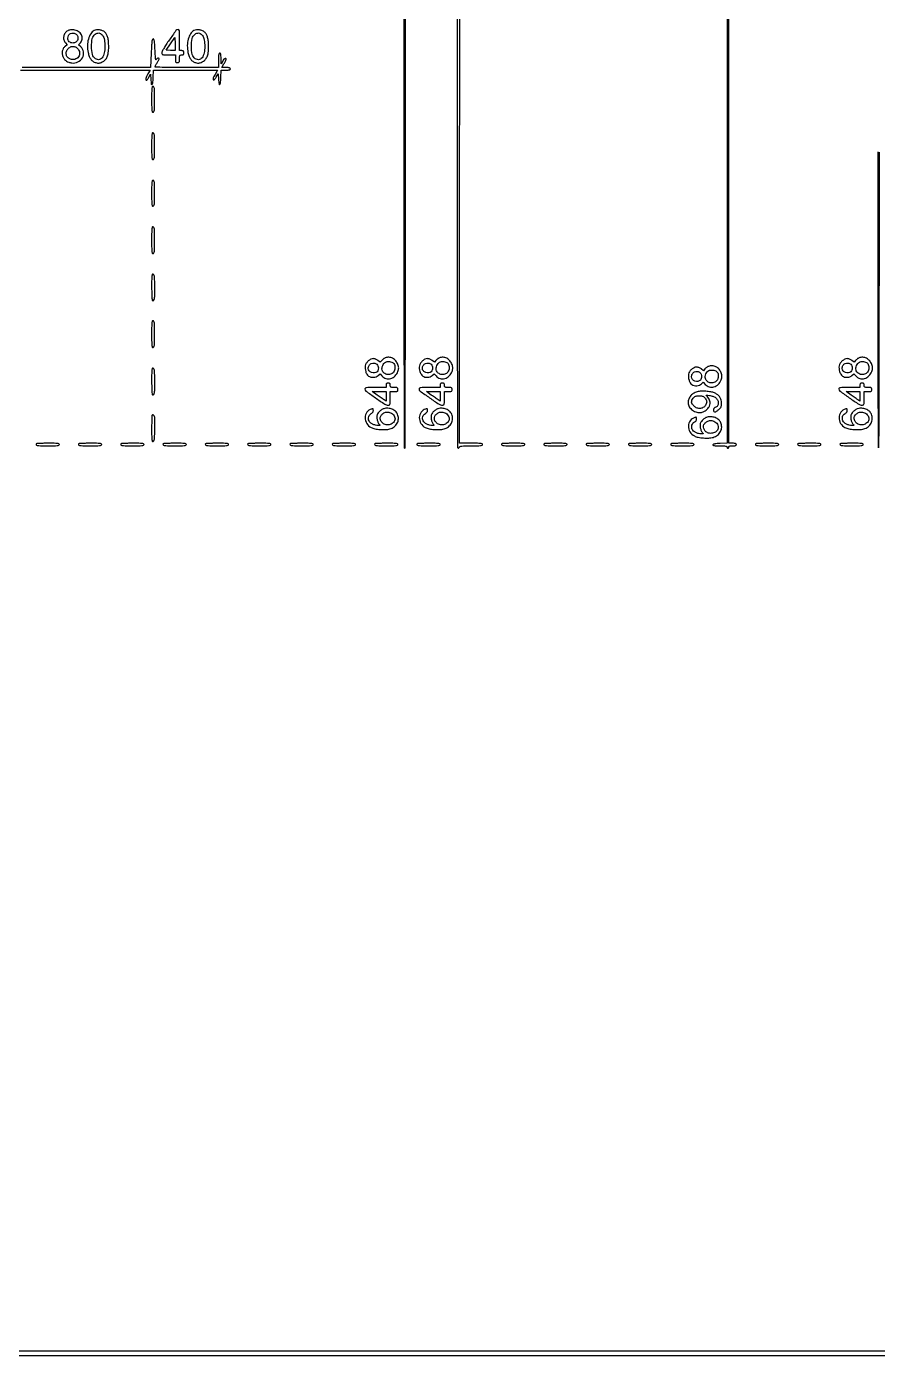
# Model space of a CAD drawing. Extents: x 0 to 836, y 5 to 589.
# Drawn here: x 608 to 693.1, y 4.7 to 137.6 of the extents above; entities that cross this region are included whole.
import ezdxf

# ---------------------------------------------------------------- set-up
doc = ezdxf.new("R2010")
doc.units = 0
doc.header["$MEASUREMENT"] = 0

msp = doc.modelspace()

# ---------------------------------------------------------------- linework, layer by layer
for points in [[(201.712326, 537.783562, -0.000001), (217.055896, 537.76491, -0.426088)], [(546.957638, 269.095817, -0.000001), (546.976289, 285.583213, -0.415883)], [(420.497259, 588.710259, 0.000013), (261.145696, 588.714318, 0.000021), (126.989856, 588.708632)], [(718.0002, 320.588723, -0.000011), (717.997333, 194.273324, -0.000202)], [(604.852986, 529.408162, -0.000002), (620.423836, 529.389509, -0.550615)], [(238.738155, 529.614638, -0.000002), (224.300981, 529.63329, -0.415836)], [(308.18842, 529.408162, -0.000002), (322.638019, 529.38951, -0.415836)], [(531.796111, 538.074638, -0.000002), (517.6951, 538.093291, -0.426056)], [(413.368417, 538.074638, -0.000002), (399.676779, 538.093291, -0.415815)], [(693.315638, 481.579418, -0.000002), (693.334294, 494.031443, -0.550517)], [(693.109162, 421.684687, -0.000002), (693.090507, 409.236574, -0.415775)], [(420.462, 4.7376), (836.1018, 4.7376), (836.1018, 4.9491, 0.047675), (836.091092, 5.061147, 0.173074), (836.05527, 5.121825, 0.144586), (835.98451, 5.152374, 0.030103), (835.848, 5.1606), (835.5942, 5.1606), (835.5942, 29.943407, 0.000223), (835.589332, 40.867792, 0.000628), (835.572933, 48.504221, 0.000026), (835.551504, 54.703733, 0.258997), (835.509671, 54.778456, -0.259848), (835.46748, 54.854103), (835.446278, 121.592707, -0.000059), (835.429914, 203.53197, -0.00002), (835.42504, 321.569549)], [(604.231838, 387.151416, -0.000003), (604.250494, 398.693431, -0.41574)], [(420.2505, 588.3084), (835.2558, 588.3084), (835.2558, 342.125004), (835.2558, 95.941608), (834.226362, 95.917854, 0.005656), (833.744752, 95.901288, 0.018842), (833.42937, 95.874932, 0.021618), (833.219886, 95.840203, 0.266746), (833.161812, 95.78835, 0.435089), (833.190699, 95.735497, 0.036882), (833.361226, 95.705153, 0.021253), (833.660636, 95.687207, 0.004341), (834.19125, 95.6826), (835.2558, 95.6826), (835.2558, 75.251752), (835.2558, 54.820903), (766.24335, 54.799702), (697.2309, 54.7785), (697.209608, 29.96955), (697.188315, 5.1606), (351.216758, 5.1606)], [(718.148241, 147.565102, 0.000075), (718.164575, 211.571705, 0.000026), (718.1694, 303.889409)], [(598.142374, 133.226362, -0.000004), (607.061927, 133.207701, -0.425827)], [(717.979042, 153.570589, -0.000014), (717.95733, 128.915092, -0.566366)], [(651.0816, 154.7334), (651.0816, 125.128393, 0.000184), (651.086441, 111.985712, 0.000534), (651.102848, 102.89382, 0.00002), (651.124242, 95.546795, 0.259146), (651.166798, 95.470731, 0.148943), (651.203228, 95.461123, 0.123594), (651.241877, 95.472395, 0.099723), (651.276977, 95.503713, 0.069381), (651.302749, 95.550338, -0.228038), (651.376943, 95.620291, -0.049117), (651.554527, 95.658034, -0.024025), (651.868441, 95.677907, -0.003796), (652.486551, 95.6826, 0.003546), (653.105702, 95.686991, 0.024343), (653.409609, 95.706119, 0.054636), (653.571711, 95.742487, 0.320586), (653.6196, 95.8095, 0.32143), (653.571511, 95.876576, 0.054088), (653.4081, 95.9129, 0.024158), (653.101905, 95.932016, 0.003511), (652.4775, 95.9364), (651.3354, 95.9364), (651.3354, 125.2503, -0.000203), (651.339959, 136.490561, -0.000338), (651.354038, 145.952466, -0.000005), (651.3727, 154.53653, -0.425803)], [(697.717276, 143.123208, 0.00005), (697.733914, 112.583717, 0.000756)], [(645.7518, 154.7334), (645.7518, 125.0811, 0.000185), (645.756643, 111.975536, 0.000528), (645.77301, 102.863025, 0.000016), (645.794339, 95.470738, 0.413359), (645.8364, 95.4288, 0.413358), (645.878461, 95.470738, 0.000016), (645.89979, 102.851901, 0.000529), (645.916157, 111.950752, 0.000185), (645.921, 125.036605), (645.921, 154.64441)], [(678.069, 153.8028), (678.069, 124.873021), (678.069, 95.943243), (677.377859, 95.918671, 0.00991), (677.071126, 95.901674, 0.025606), (676.851273, 95.873741, 0.030987), (676.701394, 95.837137, 0.241965), (676.651709, 95.78835, 0.386002), (676.674072, 95.737876, 0.066383), (676.783762, 95.70581, 0.031161), (676.988591, 95.687423, 0.006807), (677.34285, 95.6826, -0.006344), (677.726019, 95.677738, -0.036925), (677.926825, 95.657754, -0.088189), (678.032284, 95.619386, -0.267613), (678.069, 95.5557, 0.064853), (678.075319, 95.507186, 0.082425), (678.093851, 95.466077, 0.098894), (678.121337, 95.438577, 0.148195), (678.1536, 95.4288, 0.148195), (678.185863, 95.438577, 0.098894), (678.213349, 95.466077, 0.082425), (678.231881, 95.507186, 0.064853), (678.2382, 95.5557, -0.188641), (678.261268, 95.614666, -0.12648), (678.3228, 95.6544, -0.063857), (678.434996, 95.676468, -0.016668), (678.6189, 95.6826, 0.016668), (678.802804, 95.688732, 0.063857), (678.915, 95.7108, 0.12648), (678.976532, 95.750534, 0.188641), (678.9996, 95.8095, 0.188641), (678.976532, 95.868466, 0.12648), (678.915, 95.9082, 0.063857), (678.802804, 95.930268, 0.016668), (678.6189, 95.9364), (678.2382, 95.9364), (678.2382, 124.8696), (678.2382, 153.8028)], [(693.1278, 125.0811, 0.000185), (693.132643, 111.975536, 0.000528), (693.14901, 102.863025, 0.000016), (693.170339, 95.470738, 0.413359)], [(693.254461, 95.470738, 0.000016), (693.27579, 102.851901, 0.000529), (693.292157, 111.950752, 0.000185), (693.297, 125.036605)], [(607.428, 133.245), (613.907939, 133.245), (620.387878, 133.245), (620.168339, 132.870385, 0.022251), (620.032386, 132.612776, 0.053466), (619.961685, 132.409206, 0.105612), (619.959484, 132.279676, 0.358625), (620.020078, 132.2298, 0.209335), (620.056489, 132.245743, 0.022051), (620.117821, 132.318369, 0.024308), (620.185722, 132.415815, 0.017141), (620.252728, 132.531312), (620.4141, 132.832825), (620.4564, 132.318379, 0.013488), (620.509772, 131.830733, 0.580342), (620.58786, 131.79926, 0.210817), (620.662968, 131.9412, 0.009535), (620.692344, 132.50475), (620.716787, 133.245), (623.926099, 133.245), (627.13541, 133.245), (626.87891, 132.809975, 0.014935), (626.770107, 132.612172, 0.03864), (626.707375, 132.462031, 0.056736), (626.684665, 132.352908, 0.222893), (626.707421, 132.289939, 0.261617), (626.757571, 132.275863, 0.12066), (626.819755, 132.308101, 0.060267), (626.895786, 132.392725, 0.019457), (626.987266, 132.534614), (627.1821, 132.8643), (627.2244, 132.334116, 0.012564), (627.27709, 131.832911, 0.568272), (627.355473, 131.799085, 0.22225), (627.431004, 131.934982, 0.00922), (627.460344, 132.50475), (627.484787, 133.245), (627.946794, 133.245, 0.012253), (628.177373, 133.250652, 0.054817), (628.310649, 133.271959, 0.118676), (628.382143, 133.311418, 0.210594), (628.4088, 133.3719, 0.201256), (628.383681, 133.431778, 0.122414), (628.316556, 133.471358, 0.058474), (628.192439, 133.492963, 0.013882), (627.982234, 133.4988), (627.555668, 133.4988), (627.770734, 133.865783, 0.010753), (627.853088, 134.013502, 0.013531), (627.922624, 134.153845, 0.011674), (627.974508, 134.273346, 0.096868), (627.9858, 134.331083, 0.218616), (627.950817, 134.407269, 0.30655), (627.87876, 134.41559, 0.101596), (627.7675, 134.325168, 0.034596), (627.646473, 134.15445), (627.478832, 133.8795), (627.478516, 134.40825, 0.009996), (627.472978, 134.677199, 0.048921), (627.452027, 134.827672, 0.110787), (627.412766, 134.907561, 0.227124), (627.3513, 134.937, 0.266366), (627.287683, 134.900521, 0.088943), (627.249282, 134.796, 0.037256), (627.229275, 134.596986, 0.00643), (627.2244, 134.2179), (627.2244, 133.4988), (624.0519, 133.4988, -0.001874), (622.835436, 133.50336, -0.003126), (621.811449, 133.517438, -0.000394), (620.905074, 133.536282, -0.409902), (620.879833, 133.56225, -0.111035), (620.889059, 133.602009, -0.00754), (620.941365, 133.706467, -0.010506), (621.008825, 133.829854, -0.007675), (621.088693, 133.9641, 0.007234), (621.168721, 134.098345, 0.009869), (621.23667, 134.221733, 0.007062), (621.289677, 134.326212, 0.10382), (621.29976, 134.36595, 0.333117), (621.260963, 134.422474, 0.147749), (621.165169, 134.425616, 0.096128), (621.051262, 134.370275, 0.135121), (620.982495, 134.28135, -0.756009), (620.956437, 134.284321, -0.013651), (620.927133, 134.499573, -0.011714), (620.899922, 134.82052, -0.00567), (620.8794, 135.232137, 0.003898), (620.851424, 135.836293, 0.026247), (620.819532, 136.134471, 0.058328), (620.773743, 136.296414, 0.252636), (620.698924, 136.357389, 0.361219), (620.621113, 136.314436, 0.058268), (620.573729, 136.133948, 0.021911), (620.538531, 135.770407, 0.002461), (620.498884, 134.941302), (620.437021, 133.4988), (614.009878, 133.4988), (607.582734, 133.4988)]]:
    msp.add_lwpolyline(points, format="xyb")
for points in [[(612.146577, 137.178704, 0.110627), (611.885454, 136.943399, 0.108997), (611.74791, 136.617954, 0.112195), (611.761987, 136.272528, 0.123117), (611.925129, 135.980312), (612.107657, 135.78602), (611.885974, 135.611644, 0.096885), (611.708098, 135.405162, 0.083036), (611.608964, 135.135473, 0.079658), (611.600753, 134.837848, 0.078554), (611.685776, 134.551029, 0.057675), (611.830028, 134.321041, 0.074404), (612.012773, 134.15187, 0.069519), (612.247193, 134.035872, 0.043155), (612.5463, 133.964439, 0.150165), (613.164877, 134.057882, 0.153598), (613.617697, 134.482138, 0.164695), (613.727802, 135.065074, 0.172586), (613.457709, 135.581876), (613.238134, 135.785372), (613.420967, 135.979988, 0.162084), (613.594346, 136.355241, 0.147802), (613.516972, 136.775583, 0.131769), (613.20631, 137.117497, 0.120047), (612.755056, 137.273209, 0.027879), (612.579335, 137.279815, 0.033992), (612.415394, 137.265661, 0.037167), (612.269144, 137.231667, 0.052649)], [(612.992776, 136.835703, -0.174417), (613.160715, 136.597669, -0.157072), (613.147844, 136.295229, -0.149383), (612.958398, 136.046389, -0.157155), (612.666131, 135.9522, -0.087141), (612.466213, 135.987309, -0.106098), (612.30542, 136.087914, -0.107921), (612.201926, 136.244072, -0.092836), (612.1656, 136.438031, -0.125266), (612.238074, 136.72277, -0.157327), (612.434346, 136.909404, -0.151715), (612.708677, 136.950024, -0.11472)], [(614.790739, 137.202131, 0.133039), (614.447729, 136.882462, 0.072917), (614.216871, 136.352039, 0.063285), (614.125076, 135.69365, 0.054258), (614.192388, 134.996699, 0.038109), (614.304629, 134.607649, 0.07364), (614.460766, 134.324584, 0.08606), (614.673315, 134.12736, 0.071427), (614.953675, 133.997521, 0.026842), (615.140401, 133.952335, 0.069755), (615.278297, 133.946199, 0.067582), (615.415101, 133.978198, 0.024029), (615.599454, 134.058935, 0.08301), (615.899312, 134.275949, 0.092798), (616.098609, 134.57129, 0.071312), (616.210571, 134.981949, 0.029806), (616.247458, 135.555792, 0.020525), (616.227803, 136.094843, 0.045555), (616.158911, 136.499727, 0.060037), (616.036012, 136.80786, 0.079457), (615.85156, 137.046494, 0.093169), (615.631439, 137.187085, 0.059297), (615.337142, 137.266677, 0.059632), (615.034733, 137.274708, 0.098591)], [(615.582933, 136.772558, -0.144075), (615.782734, 136.406145, -0.044146), (615.862037, 135.774023, -0.044375), (615.826911, 135.100724, -0.081718), (615.663195, 134.578676, -0.09631), (615.525249, 134.400564, -0.114296), (615.338136, 134.300237, -0.114637), (615.126414, 134.292551, -0.097318), (614.918681, 134.376974, -0.192896), (614.625969, 134.796096, -0.054774), (614.529695, 135.60064, -0.054766), (614.610526, 136.408159, -0.189883), (614.894912, 136.838006, -0.063398), (615.080619, 136.935725, -0.113636), (615.250619, 136.958203, -0.112269), (615.414741, 136.904098, -0.060914)], [(622.294161, 136.248993, 0.007362), (621.989758, 135.799099, 0.013352), (621.756241, 135.421137, 0.012012), (621.590121, 135.119003, 0.120245), (621.5562, 134.979993, 0.092874), (621.579263, 134.856899, 0.227966), (621.644809, 134.795581, 0.071609), (621.791739, 134.771742, 0.004467), (622.233, 134.7678), (622.9098, 134.7678), (622.9098, 134.3871, 0.012699), (622.915559, 134.160382, 0.114574), (622.9427, 134.06562, 0.210352), (623.002288, 134.020411, 0.058662), (623.1213, 134.0064, 0.058662), (623.240312, 134.020411, 0.210352), (623.2999, 134.06562, 0.114574), (623.327041, 134.160382, 0.012699), (623.3328, 134.3871, -0.012699), (623.338559, 134.613818, -0.114574), (623.3657, 134.70858, -0.210352), (623.425288, 134.753789, -0.058662), (623.5443, 134.7678, 0.045527), (623.651616, 134.777592, 0.152009), (623.7135, 134.8101, 0.152009), (623.746008, 134.871984, 0.045527), (623.7558, 134.9793, 0.045527), (623.746008, 135.086616, 0.152009), (623.7135, 135.1485, 0.152009), (623.651616, 135.181008, 0.045527), (623.5443, 135.1908), (623.3328, 135.1908), (623.3328, 136.2483, 0.010163), (623.314069, 137.169794, 0.402164), (623.179989, 137.298618, 0.239335), (622.967627, 137.190968, 0.005555)], [(624.773539, 137.202131, 0.133039), (624.430529, 136.882462, 0.072917), (624.199671, 136.352039, 0.063285), (624.107876, 135.69365, 0.054258), (624.175188, 134.996699, 0.038109), (624.287429, 134.607649, 0.07364), (624.443566, 134.324584, 0.08606), (624.656115, 134.12736, 0.071427), (624.936475, 133.997521, 0.026842), (625.123201, 133.952335, 0.069755), (625.261097, 133.946199, 0.067582), (625.397901, 133.978198, 0.024029), (625.582254, 134.058935, 0.08301), (625.882112, 134.275949, 0.092798), (626.081409, 134.57129, 0.071312), (626.193371, 134.981949, 0.029806), (626.230258, 135.555792, 0.020525), (626.210603, 136.094843, 0.045555), (626.141711, 136.499727, 0.060037), (626.018812, 136.80786, 0.079457), (625.83436, 137.046494, 0.093169), (625.614239, 137.187085, 0.059297), (625.319942, 137.266677, 0.059632), (625.017533, 137.274708, 0.098591)], [(625.565733, 136.772558, -0.144075), (625.765534, 136.406145, -0.044146), (625.844837, 135.774023, -0.044375), (625.809711, 135.100724, -0.081718), (625.645995, 134.578676, -0.09631), (625.508049, 134.400564, -0.114296), (625.320936, 134.300237, -0.114637), (625.109214, 134.292551, -0.097318), (624.901481, 134.376974, -0.192896), (624.608769, 134.796096, -0.054774), (624.512495, 135.60064, -0.054766), (624.593326, 136.408159, -0.189883), (624.877712, 136.838006, -0.063398), (625.063419, 136.935725, -0.113636), (625.233419, 136.958203, -0.112269), (625.397541, 136.904098, -0.060914)], [(613.142345, 135.406145, -0.171965), (613.333969, 135.00413, -0.178056), (613.225959, 134.577961, -0.175695), (612.865743, 134.319535, -0.16836), (612.416167, 134.346139, -0.034572), (612.311801, 134.398084, -0.03036), (612.210736, 134.465992, -0.031589), (612.126982, 134.538784, -0.075329), (612.077767, 134.604641, -0.134578), (612.002161, 134.936735, -0.122953), (612.10216, 135.273834, -0.123709), (612.348168, 135.522898, -0.137203), (612.6732, 135.6138, -0.05569), (612.796837, 135.599986, -0.048581), (612.920499, 135.559059, -0.047034), (613.037744, 135.493369, -0.045205)], [(622.880599, 135.217999, -0.185124), (622.850015, 135.204367, -0.007561), (622.727312, 135.199694, -0.012318), (622.579105, 135.199943, -0.008332), (622.410293, 135.207204), (621.976677, 135.2331), (622.422089, 135.87655), (622.8675, 136.519999), (622.892395, 135.887345, -0.005621), (622.899282, 135.642223, -0.008617), (622.899199, 135.429754, -0.003925), (622.894628, 135.250334, -0.190267)], [(620.541, 130.3263, 0.002301), (620.544674, 129.527997, 0.026158), (620.56406, 129.213212, 0.092428), (620.608024, 129.070149, 0.330993), (620.68905, 129.031105, 0.251426), (620.770356, 129.097244, 0.070478), (620.813002, 129.261154, 0.025711), (620.833006, 129.581303, 0.002748), (620.8371, 130.3263, 0.002748), (620.833006, 131.071297, 0.025711), (620.813002, 131.391446, 0.070478), (620.770356, 131.555356, 0.251426), (620.68905, 131.621495, 0.330993), (620.608024, 131.582451, 0.092428), (620.56406, 131.439388, 0.026158), (620.544674, 131.124603, 0.002301)], [(620.541, 125.631, 0.002216), (620.544656, 124.806081, 0.02535), (620.564001, 124.481644, 0.088793), (620.60776, 124.333581, 0.335991), (620.68905, 124.293505, 0.254832), (620.770632, 124.360742, 0.068159), (620.813097, 124.529615, 0.024934), (620.833038, 124.859443, 0.002632), (620.8371, 125.631, 0.002632), (620.833038, 126.402557, 0.024934), (620.813097, 126.732385, 0.068159), (620.770632, 126.901258, 0.254832), (620.68905, 126.968495, 0.335991), (620.60776, 126.928419, 0.088793), (620.564001, 126.780356, 0.02535), (620.544656, 126.455919, 0.002216)], [(620.541, 120.9357, 0.002301), (620.544674, 120.137397, 0.026158), (620.56406, 119.822612, 0.092428), (620.608024, 119.679549, 0.330993), (620.68905, 119.640505, 0.251426), (620.770356, 119.706644, 0.070478), (620.813002, 119.870554, 0.025711), (620.833006, 120.190703, 0.002748), (620.8371, 120.9357, 0.002748), (620.833006, 121.680697, 0.025711), (620.813002, 122.000846, 0.070478), (620.770356, 122.164756, 0.251426), (620.68905, 122.230895, 0.330993), (620.608024, 122.191851, 0.092428), (620.56406, 122.048788, 0.026158), (620.544674, 121.734003, 0.002301)], [(620.541, 116.2404, 0.002216), (620.544656, 115.415481, 0.02535), (620.564001, 115.091044, 0.088793), (620.60776, 114.942981, 0.335991), (620.68905, 114.902905, 0.254832), (620.770632, 114.970142, 0.068159), (620.813097, 115.139015, 0.024934), (620.833038, 115.468843, 0.002632), (620.8371, 116.2404, 0.002632), (620.833038, 117.011957, 0.024934), (620.813097, 117.341785, 0.068159), (620.770632, 117.510658, 0.254832), (620.68905, 117.577895, 0.335991), (620.60776, 117.537819, 0.088793), (620.564001, 117.389756, 0.02535), (620.544656, 117.065319, 0.002216)], [(620.541, 111.556296, 0.005346), (620.546415, 111.049842, 0.008441), (620.563035, 110.615717, 0.003296), (620.585797, 110.247519, 0.241775), (620.616014, 110.197424, 0.384836), (620.740769, 110.220275, 0.121082), (620.823975, 110.409682, 0.040179), (620.863338, 110.83351, 0.007919), (620.860631, 111.597881, 0.003042), (620.842701, 112.301891, 0.026425), (620.816304, 112.613964, 0.069493), (620.770573, 112.775435, 0.246428), (620.68905, 112.840397, 0.329515), (620.608092, 112.801585, 0.093359), (620.564078, 112.659785, 0.026378), (620.544679, 112.347523, 0.002325)], [(620.541, 106.8498, 0.002216), (620.544656, 106.024881, 0.02535), (620.564001, 105.700444, 0.088793), (620.60776, 105.552381, 0.335991), (620.68905, 105.512305, 0.254832), (620.770632, 105.579542, 0.068159), (620.813097, 105.748415, 0.024934), (620.833038, 106.078243, 0.002632), (620.8371, 106.8498, 0.002632), (620.833038, 107.621357, 0.024934), (620.813097, 107.951185, 0.068159), (620.770632, 108.120058, 0.254832), (620.68905, 108.187295, 0.335991), (620.60776, 108.147219, 0.088793), (620.564001, 107.999156, 0.02535), (620.544656, 107.674719, 0.002216)], [(643.8906, 104.475089, 0.040601), (643.799562, 104.429059, 0.025244), (643.700717, 104.36147, 0.025261), (643.609341, 104.284388, 0.041172), (643.541189, 104.209334), (643.403278, 104.029769), (643.17023, 104.213085, 0.041994), (643.063707, 104.283268, 0.031509), (642.936344, 104.342551, 0.032216), (642.808453, 104.383269, 0.061032), (642.701282, 104.3964, 0.115061), (642.45408, 104.33875, 0.06786), (642.201523, 104.168278, 0.066547), (641.998517, 103.931448, 0.097887), (641.896996, 103.677714, 0.070335), (641.884378, 103.397533, 0.054064), (641.946326, 103.097267, 0.056256), (642.065577, 102.832983, 0.106277), (642.223898, 102.662362, 0.09583), (642.447462, 102.562542, 0.070962), (642.717783, 102.538917, 0.07178), (642.980663, 102.59161, 0.103631), (643.182426, 102.714665), (643.373457, 102.894129), (643.568711, 102.667133, 0.147366), (643.961431, 102.416626, 0.137488), (644.438935, 102.415711, 0.126484), (644.87725, 102.668411, 0.115756), (645.156991, 103.109008, 0.020624), (645.220349, 103.31829, 0.063266), (645.238983, 103.464965, 0.063773), (645.220281, 103.610999, 0.0212), (645.156991, 103.817686, 0.090468), (644.950312, 104.178675, 0.0982), (644.634482, 104.431263, 0.103829), (644.26135, 104.535297, 0.113473)], [(643.059089, 103.833388, -0.118575), (643.166543, 103.676047, -0.083649), (643.208464, 103.465165, -0.083894), (643.178952, 103.252791, -0.12056), (643.080857, 103.091143, -0.162803), (642.834376, 102.968217, -0.124244), (642.53268, 103.000735, -0.128391), (642.289581, 103.170632, -0.178211), (642.1986, 103.417788, -0.135448), (642.280598, 103.714928, -0.146623), (642.501656, 103.917225, -0.151685), (642.791409, 103.96068, -0.146881)], [(644.701949, 103.967052, -0.123536), (644.812204, 103.816546, -0.07207), (644.866236, 103.598146, -0.067321), (644.857581, 103.356491, -0.076904), (644.784055, 103.137369, -0.161215), (644.521029, 102.88034, -0.139327), (644.139498, 102.811971, -0.141499), (643.783348, 102.954506, -0.167303), (643.58626, 103.257012, -0.094967), (643.573997, 103.473668, -0.066413), (643.638339, 103.710328, -0.067639), (643.760353, 103.917071, -0.109922), (643.917772, 104.045308, -0.091528), (644.095435, 104.096797, -0.049791), (644.32339, 104.096805, -0.049978), (644.544817, 104.052072, -0.098697)], [(649.305, 104.475089, 0.040601), (649.213962, 104.429059, 0.025244), (649.115117, 104.36147, 0.025261), (649.023741, 104.284388, 0.041172), (648.955589, 104.209334), (648.817678, 104.029769), (648.58463, 104.213085, 0.041994), (648.478107, 104.283268, 0.031509), (648.350744, 104.342551, 0.032216), (648.222853, 104.383269, 0.061032), (648.115682, 104.3964, 0.115061), (647.86848, 104.33875, 0.06786), (647.615923, 104.168278, 0.066547), (647.412917, 103.931448, 0.097887), (647.311396, 103.677714, 0.070335), (647.298778, 103.397533, 0.054064), (647.360726, 103.097267, 0.056256), (647.479977, 102.832983, 0.106277), (647.638298, 102.662362, 0.09583), (647.861862, 102.562542, 0.070962), (648.132183, 102.538917, 0.07178), (648.395063, 102.59161, 0.103631), (648.596826, 102.714665), (648.787857, 102.894129), (648.983111, 102.667133, 0.147366), (649.375831, 102.416626, 0.137488), (649.853335, 102.415711, 0.126484), (650.29165, 102.668411, 0.115756), (650.571391, 103.109008, 0.020624), (650.634749, 103.31829, 0.063266), (650.653383, 103.464965, 0.063773), (650.634681, 103.610999, 0.0212), (650.571391, 103.817686, 0.090468), (650.364712, 104.178675, 0.0982), (650.048882, 104.431263, 0.103829), (649.67575, 104.535297, 0.113473)], [(648.473489, 103.833388, -0.118575), (648.580943, 103.676047, -0.083649), (648.622864, 103.465165, -0.083894), (648.593352, 103.252791, -0.12056), (648.495257, 103.091143, -0.162803), (648.248776, 102.968217, -0.124244), (647.94708, 103.000735, -0.128391), (647.703981, 103.170632, -0.178211), (647.613, 103.417788, -0.135448), (647.694998, 103.714928, -0.146623), (647.916056, 103.917225, -0.151685), (648.205809, 103.96068, -0.146881)], [(650.116349, 103.967052, -0.123536), (650.226604, 103.816546, -0.07207), (650.280636, 103.598146, -0.067321), (650.271981, 103.356491, -0.076904), (650.198455, 103.137369, -0.161215), (649.935429, 102.88034, -0.139327), (649.553898, 102.811971, -0.141499), (649.197748, 102.954506, -0.167303), (649.00066, 103.257012, -0.094967), (648.988397, 103.473668, -0.066413), (649.052739, 103.710328, -0.067639), (649.174753, 103.917071, -0.109922), (649.332172, 104.045308, -0.091528), (649.509835, 104.096797, -0.049791), (649.73779, 104.096805, -0.049978), (649.959217, 104.052072, -0.098697)], [(676.2078, 103.629089, 0.040601), (676.116762, 103.583059, 0.025244), (676.017917, 103.51547, 0.025261), (675.926541, 103.438388, 0.041172), (675.858389, 103.363334), (675.720478, 103.183769), (675.48743, 103.367085, 0.041994), (675.380907, 103.437268, 0.031509), (675.253544, 103.496551, 0.032216), (675.125653, 103.537269, 0.061032), (675.018482, 103.5504, 0.115061), (674.77128, 103.49275, 0.06786), (674.518723, 103.322278, 0.066547), (674.315717, 103.085448, 0.097887), (674.214196, 102.831714, 0.070335), (674.201578, 102.551533, 0.054064), (674.263526, 102.251267, 0.056256), (674.382777, 101.986983, 0.106277), (674.541098, 101.816362, 0.09583), (674.764662, 101.716542, 0.070962), (675.034983, 101.692917, 0.07178), (675.297863, 101.74561, 0.103631), (675.499626, 101.868665), (675.690657, 102.048129), (675.885911, 101.821133, 0.147366), (676.278631, 101.570626, 0.137488), (676.756135, 101.569711, 0.126484), (677.19445, 101.822411, 0.115756), (677.474191, 102.263008, 0.020624), (677.537549, 102.47229, 0.063266), (677.556183, 102.618965, 0.063773), (677.537481, 102.764999, 0.0212), (677.474191, 102.971686, 0.090468), (677.267512, 103.332675, 0.0982), (676.951682, 103.585263, 0.103829), (676.57855, 103.689297, 0.113473)], [(691.2666, 104.475089, 0.040601), (691.175562, 104.429059, 0.025244), (691.076717, 104.36147, 0.025261), (690.985341, 104.284388, 0.041172), (690.917189, 104.209334), (690.779278, 104.029769), (690.54623, 104.213085, 0.041994), (690.439707, 104.283268, 0.031509), (690.312344, 104.342551, 0.032216), (690.184453, 104.383269, 0.061032), (690.077282, 104.3964, 0.115061), (689.83008, 104.33875, 0.06786), (689.577523, 104.168278, 0.066547), (689.374517, 103.931448, 0.097887), (689.272996, 103.677714, 0.070335), (689.260378, 103.397533, 0.054064), (689.322326, 103.097267, 0.056256), (689.441577, 102.832983, 0.106277), (689.599898, 102.662362, 0.09583), (689.823462, 102.562542, 0.070962), (690.093783, 102.538917, 0.07178), (690.356663, 102.59161, 0.103631), (690.558426, 102.714665), (690.749457, 102.894129), (690.944711, 102.667133, 0.147366), (691.337431, 102.416626, 0.137488), (691.814935, 102.415711, 0.126484), (692.25325, 102.668411, 0.115756), (692.532991, 103.109008, 0.020624), (692.596349, 103.31829, 0.063266), (692.614983, 103.464965, 0.063773), (692.596281, 103.610999, 0.0212), (692.532991, 103.817686, 0.090468), (692.326312, 104.178675, 0.0982), (692.010482, 104.431263, 0.103829), (691.63735, 104.535297, 0.113473)], [(690.435089, 103.833388, -0.118575), (690.542543, 103.676047, -0.083649), (690.584464, 103.465165, -0.083894), (690.554952, 103.252791, -0.12056), (690.456857, 103.091143, -0.162803), (690.210376, 102.968217, -0.124244), (689.90868, 103.000735, -0.128391), (689.665581, 103.170632, -0.178211), (689.5746, 103.417788, -0.135448), (689.656598, 103.714928, -0.146623), (689.877656, 103.917225, -0.151685), (690.167409, 103.96068, -0.146881)], [(692.077949, 103.967052, -0.123536), (692.188204, 103.816546, -0.07207), (692.242236, 103.598146, -0.067321), (692.233581, 103.356491, -0.076904), (692.160055, 103.137369, -0.161215), (691.897029, 102.88034, -0.139327), (691.515498, 102.811971, -0.141499), (691.159348, 102.954506, -0.167303), (690.96226, 103.257012, -0.094967), (690.949997, 103.473668, -0.066413), (691.014339, 103.710328, -0.067639), (691.136353, 103.917071, -0.109922), (691.293772, 104.045308, -0.091528), (691.471435, 104.096797, -0.049791), (691.69939, 104.096805, -0.049978), (691.920817, 104.052072, -0.098697)], [(620.541, 102.165696, 0.004687), (620.546458, 101.583541, 0.012442), (620.564602, 101.167951, 0.0095), (620.591209, 100.864706, 0.231694), (620.635059, 100.795054, 0.395263), (620.750881, 100.818443, 0.115694), (620.826336, 101.002875, 0.037143), (620.861203, 101.418342, 0.006672), (620.858196, 102.195738, 0.002989), (620.841681, 102.907808, 0.026232), (620.815971, 103.222117, 0.069287), (620.770593, 103.384546, 0.247473), (620.68905, 103.449791, 0.329521), (620.608092, 103.410982, 0.093362), (620.564078, 103.269185, 0.026378), (620.544679, 102.956924, 0.002325)], [(675.376289, 102.987388, -0.118575), (675.483743, 102.830047, -0.083649), (675.525664, 102.619165, -0.083894), (675.496152, 102.406791, -0.12056), (675.398057, 102.245143, -0.162803), (675.151576, 102.122217, -0.124244), (674.84988, 102.154735, -0.128391), (674.606781, 102.324632, -0.178211), (674.5158, 102.571788, -0.135448), (674.597798, 102.868928, -0.146623), (674.818856, 103.071225, -0.151685), (675.108609, 103.11468, -0.146881)], [(677.019149, 103.121052, -0.123536), (677.129404, 102.970546, -0.07207), (677.183436, 102.752146, -0.067321), (677.174781, 102.510491, -0.076904), (677.101255, 102.291369, -0.161215), (676.838229, 102.03434, -0.139327), (676.456698, 101.965971, -0.141499), (676.100548, 102.108506, -0.167303), (675.90346, 102.411012, -0.094967), (675.891197, 102.627668, -0.066413), (675.955539, 102.864328, -0.067639), (676.077553, 103.071071, -0.109922), (676.234972, 103.199308, -0.091528), (676.412635, 103.250797, -0.049791), (676.64059, 103.250805, -0.049978), (676.862017, 103.206072, -0.098697)], [(643.9752, 101.7315), (643.9752, 101.52), (642.9177, 101.52, 0.003205), (642.291106, 101.515984, 0.032111), (642.030121, 101.495843, 0.102973), (641.905588, 101.450887, 0.260443), (641.8602, 101.369661, 0.239123), (641.967413, 101.158299, 0.005433), (642.914529, 100.480612, 0.007285), (643.857225, 99.841703, 0.146296), (644.186007, 99.7434, 0.092874), (644.309101, 99.766463, 0.227966), (644.370419, 99.832009, 0.071609), (644.394258, 99.978939, 0.004467), (644.3982, 100.4202), (644.3982, 101.097), (644.7789, 101.097, 0.012699), (645.005618, 101.102759, 0.114574), (645.10038, 101.1299, 0.210352), (645.145589, 101.189488, 0.058662), (645.1596, 101.3085, 0.058662), (645.145589, 101.427512, 0.210352), (645.10038, 101.4871, 0.114574), (645.005618, 101.514241, 0.012699), (644.7789, 101.52, -0.012699), (644.552182, 101.525759, -0.114574), (644.45742, 101.5529, -0.210352), (644.412211, 101.612488, -0.058662), (644.3982, 101.7315, 0.045527), (644.388408, 101.838816, 0.152009), (644.3559, 101.9007, 0.152009), (644.294016, 101.933208, 0.045527), (644.1867, 101.943, 0.045527), (644.079384, 101.933208, 0.152009), (644.0175, 101.9007, 0.152009), (643.984992, 101.838816, 0.045527)], [(643.9752, 100.62197), (643.9752, 100.14694), (643.778747, 100.275661, -0.00452), (643.671983, 100.347003, -0.001063), (643.494781, 100.468298, -0.001095), (643.291601, 100.608666, -0.001077), (643.087922, 100.750691), (642.59355, 101.097), (643.284375, 101.097), (643.9752, 101.097)], [(649.3896, 101.7315), (649.3896, 101.52), (648.3321, 101.52, 0.003205), (647.705506, 101.515984, 0.032111), (647.444521, 101.495843, 0.102973), (647.319988, 101.450887, 0.260443), (647.2746, 101.369661, 0.239123), (647.381813, 101.158299, 0.005433), (648.328929, 100.480612, 0.007285), (649.271625, 99.841703, 0.146296), (649.600407, 99.7434, 0.092874), (649.723501, 99.766463, 0.227966), (649.784819, 99.832009, 0.071609), (649.808658, 99.978939, 0.004467), (649.8126, 100.4202), (649.8126, 101.097), (650.1933, 101.097, 0.012699), (650.420018, 101.102759, 0.114574), (650.51478, 101.1299, 0.210352), (650.559989, 101.189488, 0.058662), (650.574, 101.3085, 0.058662), (650.559989, 101.427512, 0.210352), (650.51478, 101.4871, 0.114574), (650.420018, 101.514241, 0.012699), (650.1933, 101.52, -0.012699), (649.966582, 101.525759, -0.114574), (649.87182, 101.5529, -0.210352), (649.826611, 101.612488, -0.058662), (649.8126, 101.7315, 0.045527), (649.802808, 101.838816, 0.152009), (649.7703, 101.9007, 0.152009), (649.708416, 101.933208, 0.045527), (649.6011, 101.943, 0.045527), (649.493784, 101.933208, 0.152009), (649.4319, 101.9007, 0.152009), (649.399392, 101.838816, 0.045527)], [(649.3896, 100.62197), (649.3896, 100.14694), (649.193147, 100.275661, -0.00452), (649.086383, 100.347003, -0.001063), (648.909181, 100.468298, -0.001095), (648.706001, 100.608666, -0.001077), (648.502322, 100.750691), (648.00795, 101.097), (648.698775, 101.097), (649.3896, 101.097)], [(675.178732, 101.105539, 0.073887), (674.77162, 100.95622, 0.087476), (674.451653, 100.700868, 0.091457), (674.248249, 100.361788, 0.089719), (674.1774, 99.970128, 0.141999), (674.2901, 99.581297, 0.096328), (674.608486, 99.243813, 0.091456), (675.047243, 99.037232, 0.111226), (675.500199, 99.020875, 0.086234), (675.816654, 99.139083, 0.068269), (676.104313, 99.365049, 0.071559), (676.307825, 99.646685, 0.121305), (676.377, 99.927616, 0.066352), (676.349515, 100.133814, 0.046732), (676.267353, 100.35315, 0.046757), (676.145963, 100.553264, 0.0667), (676.001204, 100.701983, -0.735574), (676.019806, 100.750913, -0.031466), (676.299468, 100.716107, -0.020612), (676.657885, 100.632961, -0.077741), (676.867302, 100.53835, -0.119204), (677.102502, 100.287897, -0.126117), (677.190986, 99.962877, -0.149908), (677.107408, 99.675165, -0.185771), (676.882562, 99.51358, 0.08419), (676.811571, 99.481557, 0.095531), (676.75867, 99.428989, 0.088381), (676.726344, 99.356948, 0.061447), (676.7154, 99.268233, 0.134368), (676.754538, 99.125224, 0.288114), (676.852197, 99.074941, 0.13087), (677.014413, 99.133384, 0.030797), (677.242815, 99.31346, 0.02906), (677.389399, 99.460607, 0.07793), (677.468942, 99.584752, 0.076479), (677.507479, 99.728674, 0.027248), (677.5191, 99.941757, 0.06418), (677.47803, 100.260394, 0.078293), (677.357599, 100.535496, 0.077155), (677.156697, 100.763219, 0.060136), (676.87914, 100.942599, 0.066205), (676.553744, 101.050942, 0.02342), (676.066567, 101.120771, 0.023784), (675.564006, 101.1449, 0.051157)], [(691.3512, 101.7315), (691.3512, 101.52), (690.2937, 101.52, 0.003205), (689.667106, 101.515984, 0.032111), (689.406121, 101.495843, 0.102973), (689.281588, 101.450887, 0.260443), (689.2362, 101.369661, 0.239123), (689.343413, 101.158299, 0.005433), (690.290529, 100.480612, 0.007285), (691.233225, 99.841703, 0.146296), (691.562007, 99.7434, 0.092874), (691.685101, 99.766463, 0.227966), (691.746419, 99.832009, 0.071609), (691.770258, 99.978939, 0.004467), (691.7742, 100.4202), (691.7742, 101.097), (692.1549, 101.097, 0.012699), (692.381618, 101.102759, 0.114574), (692.47638, 101.1299, 0.210352), (692.521589, 101.189488, 0.058662), (692.5356, 101.3085, 0.058662), (692.521589, 101.427512, 0.210352), (692.47638, 101.4871, 0.114574), (692.381618, 101.514241, 0.012699), (692.1549, 101.52, -0.012699), (691.928182, 101.525759, -0.114574), (691.83342, 101.5529, -0.210352), (691.788211, 101.612488, -0.058662), (691.7742, 101.7315, 0.045527), (691.764408, 101.838816, 0.152009), (691.7319, 101.9007, 0.152009), (691.670016, 101.933208, 0.045527), (691.5627, 101.943, 0.045527), (691.455384, 101.933208, 0.152009), (691.3935, 101.9007, 0.152009), (691.360992, 101.838816, 0.045527)], [(691.3512, 100.62197), (691.3512, 100.14694), (691.154747, 100.275661, -0.00452), (691.047983, 100.347003, -0.001063), (690.870781, 100.468298, -0.001095), (690.667601, 100.608666, -0.001077), (690.463922, 100.750691), (689.96955, 101.097), (690.660375, 101.097), (691.3512, 101.097)], [(675.86326, 100.451091, -0.034949), (675.981946, 100.276354, -0.100985), (676.028504, 100.138401, -0.102102), (676.017041, 99.994137, -0.036199), (675.944671, 99.79901, -0.132246), (675.733527, 99.543437, -0.124081), (675.417483, 99.420696, -0.117551), (675.067138, 99.459564, -0.110668), (674.763092, 99.652292, -0.050987), (674.593032, 99.861087, -0.123571), (674.527973, 100.047534, -0.130223), (674.560202, 100.236241, -0.059664), (674.69114, 100.451091, -0.046717), (674.800876, 100.566574, -0.088755), (674.910469, 100.632342, -0.070236), (675.052987, 100.664693, -0.020746), (675.2772, 100.674, -0.020746), (675.501413, 100.664693, -0.070236), (675.643931, 100.632342, -0.088755), (675.753524, 100.566574, -0.046717)], [(620.596666, 98.755666, 0.18604), (620.57419, 98.705, 0.002178), (620.557352, 98.333477, 0.006242), (620.545021, 97.90021, 0.003992), (620.541, 97.396597, 0.002344), (620.544683, 96.611099, 0.026562), (620.564091, 96.300917, 0.09418), (620.608149, 96.160189, 0.328398), (620.68905, 96.121609, 0.248149), (620.770709, 96.187117, 0.068445), (620.816326, 96.350954, 0.026027), (620.842623, 96.667698, 0.002972), (620.860442, 97.384634, 0.004047), (620.867243, 98.013824, 0.01801), (620.854941, 98.383108, 0.026936), (620.826164, 98.615559, 0.177076), (620.768058, 98.715288, 0.049782), (620.719664, 98.747918, 0.065693), (620.669975, 98.766767, 0.081515), (620.626609, 98.769751, 0.174599)], [(643.749564, 99.393401, 0.055757), (643.630535, 99.345642, 0.028701), (643.493486, 99.261549, 0.028124), (643.360814, 99.157733, 0.037788), (643.254057, 99.048744, 0.029405), (643.136021, 98.890445, 0.074549), (643.075961, 98.76055, 0.072535), (643.055757, 98.616616, 0.026727), (643.067837, 98.411412, 0.031012), (643.094703, 98.25879, 0.027174), (643.14111, 98.10361, 0.028137), (643.198662, 97.967933, 0.069644), (643.259207, 97.878767, -0.010125), (643.353195, 97.770587, -0.29066), (643.357743, 97.735615, -0.281034), (643.327941, 97.715814, -0.009632), (643.181895, 97.713, -0.06538), (642.911344, 97.748529, -0.050678), (642.633262, 97.853968, -0.053033), (642.401039, 98.002702, -0.117448), (642.272652, 98.167666, -0.088801), (642.217087, 98.384924, -0.091593), (642.241318, 98.605483, -0.097345), (642.340016, 98.792238, -0.116273), (642.497034, 98.913857, 0.05591), (642.587824, 98.968184, 0.077484), (642.653425, 99.036489, 0.081855), (642.692716, 99.118413, 0.071083), (642.7062, 99.212781, 0.033646), (642.698949, 99.320415, 0.197222), (642.671167, 99.368493, 0.203472), (642.618241, 99.38234, 0.035991), (642.51585, 99.359711, 0.166211), (642.067801, 99.04061, 0.151956), (641.88854, 98.501324, 0.141227), (642.042658, 97.924975, 0.139974), (642.480259, 97.51668, 0.068762), (642.859045, 97.384682, 0.030667), (643.383477, 97.312546, 0.030666), (643.923729, 97.304946, 0.056497), (644.357104, 97.374937, 0.094057), (644.795697, 97.592541, 0.109336), (645.096859, 97.946579, 0.113597), (645.213429, 98.383296, 0.108016), (645.130814, 98.835805, 0.11261), (644.918683, 99.132911, 0.085907), (644.578027, 99.344156, 0.080936), (644.166123, 99.437202, 0.082894)], [(644.430568, 98.985776, -0.085784), (644.630797, 98.867253, -0.082624), (644.782681, 98.687041, -0.086689), (644.862851, 98.475643, -0.109293), (644.85697, 98.267, -0.16313), (644.663444, 97.964618, -0.119704), (644.300558, 97.793869, -0.116706), (643.89222, 97.806466, -0.150427), (643.57626, 98.005358, -0.088728), (643.421634, 98.267233, -0.138217), (643.400387, 98.526753, -0.134064), (643.518182, 98.764776, -0.081178), (643.7637, 98.964419, -0.05298), (643.919425, 99.033001, -0.069353), (644.072511, 99.059358, -0.063219), (644.237664, 99.043745, -0.035715)], [(649.163964, 99.393401, 0.055757), (649.044935, 99.345642, 0.028701), (648.907886, 99.261549, 0.028124), (648.775214, 99.157733, 0.037788), (648.668457, 99.048744, 0.029405), (648.550421, 98.890445, 0.074549), (648.490361, 98.76055, 0.072535), (648.470157, 98.616616, 0.026727), (648.482237, 98.411412, 0.031012), (648.509103, 98.25879, 0.027174), (648.55551, 98.10361, 0.028137), (648.613062, 97.967933, 0.069644), (648.673607, 97.878767, -0.010125), (648.767595, 97.770587, -0.29066), (648.772143, 97.735615, -0.281034), (648.742341, 97.715814, -0.009632), (648.596295, 97.713, -0.06538), (648.325744, 97.748529, -0.050678), (648.047662, 97.853968, -0.053033), (647.815439, 98.002702, -0.117448), (647.687052, 98.167666, -0.088801), (647.631487, 98.384924, -0.091593), (647.655718, 98.605483, -0.097345), (647.754416, 98.792238, -0.116273), (647.911434, 98.913857, 0.05591), (648.002224, 98.968184, 0.077484), (648.067825, 99.036489, 0.081855), (648.107116, 99.118413, 0.071083), (648.1206, 99.212781, 0.033646), (648.113349, 99.320415, 0.197222), (648.085567, 99.368493, 0.203472), (648.032641, 99.38234, 0.035991), (647.93025, 99.359711, 0.166211), (647.482201, 99.04061, 0.151956), (647.30294, 98.501324, 0.141227), (647.457058, 97.924975, 0.139974), (647.894659, 97.51668, 0.068762), (648.273445, 97.384682, 0.030667), (648.797877, 97.312546, 0.030666), (649.338129, 97.304946, 0.056497), (649.771504, 97.374937, 0.094057), (650.210097, 97.592541, 0.109336), (650.511259, 97.946579, 0.113597), (650.627829, 98.383296, 0.108016), (650.545214, 98.835805, 0.11261), (650.333083, 99.132911, 0.085907), (649.992427, 99.344156, 0.080936), (649.580523, 99.437202, 0.082894)], [(649.844968, 98.985776, -0.085784), (650.045197, 98.867253, -0.082624), (650.197081, 98.687041, -0.086689), (650.277251, 98.475643, -0.109293), (650.27137, 98.267, -0.16313), (650.077844, 97.964618, -0.119704), (649.714958, 97.793869, -0.116706), (649.30662, 97.806466, -0.150427), (648.99066, 98.005358, -0.088728), (648.836034, 98.267233, -0.138217), (648.814787, 98.526753, -0.134064), (648.932582, 98.764776, -0.081178), (649.1781, 98.964419, -0.05298), (649.333825, 99.033001, -0.069353), (649.486911, 99.059358, -0.063219), (649.652064, 99.043745, -0.035715)], [(676.066764, 98.547401, 0.055757), (675.947735, 98.499642, 0.028701), (675.810686, 98.415549, 0.028124), (675.678014, 98.311733, 0.037788), (675.571257, 98.202744, 0.029405), (675.453221, 98.044445, 0.074549), (675.393161, 97.91455, 0.072535), (675.372957, 97.770616, 0.026727), (675.385037, 97.565412, 0.031012), (675.411903, 97.41279, 0.027174), (675.45831, 97.25761, 0.028137), (675.515862, 97.121933, 0.069644), (675.576407, 97.032767, -0.010125), (675.670395, 96.924587, -0.29066), (675.674943, 96.889615, -0.281034), (675.645141, 96.869814, -0.009632), (675.499095, 96.867, -0.06538), (675.228544, 96.902529, -0.050678), (674.950462, 97.007968, -0.053033), (674.718239, 97.156702, -0.117448), (674.589852, 97.321666, -0.088801), (674.534287, 97.538924, -0.091593), (674.558518, 97.759483, -0.097345), (674.657216, 97.946238, -0.116273), (674.814234, 98.067857, 0.05591), (674.905024, 98.122184, 0.077484), (674.970625, 98.190489, 0.081855), (675.009916, 98.272413, 0.071083), (675.0234, 98.366781, 0.033646), (675.016149, 98.474415, 0.197222), (674.988367, 98.522493, 0.203472), (674.935441, 98.53634, 0.035991), (674.83305, 98.513711, 0.166211), (674.385001, 98.19461, 0.151956), (674.20574, 97.655324, 0.141227), (674.359858, 97.078975, 0.139974), (674.797459, 96.67068, 0.068762), (675.176245, 96.538682, 0.030667), (675.700677, 96.466546, 0.030666), (676.240929, 96.458946, 0.056497), (676.674304, 96.528937, 0.094057), (677.112897, 96.746541, 0.109336), (677.414059, 97.100579, 0.113597), (677.530629, 97.537296, 0.108016), (677.448014, 97.989805, 0.11261), (677.235883, 98.286911, 0.085907), (676.895227, 98.498156, 0.080936), (676.483323, 98.591202, 0.082894)], [(691.125564, 99.393401, 0.055757), (691.006535, 99.345642, 0.028701), (690.869486, 99.261549, 0.028124), (690.736814, 99.157733, 0.037788), (690.630057, 99.048744, 0.029405), (690.512021, 98.890445, 0.074549), (690.451961, 98.76055, 0.072535), (690.431757, 98.616616, 0.026727), (690.443837, 98.411412, 0.031012), (690.470703, 98.25879, 0.027174), (690.51711, 98.10361, 0.028137), (690.574662, 97.967933, 0.069644), (690.635207, 97.878767, -0.010125), (690.729195, 97.770587, -0.29066), (690.733743, 97.735615, -0.281034), (690.703941, 97.715814, -0.009632), (690.557895, 97.713, -0.06538), (690.287344, 97.748529, -0.050678), (690.009262, 97.853968, -0.053033), (689.777039, 98.002702, -0.117448), (689.648652, 98.167666, -0.088801), (689.593087, 98.384924, -0.091593), (689.617318, 98.605483, -0.097345), (689.716016, 98.792238, -0.116273), (689.873034, 98.913857, 0.05591), (689.963824, 98.968184, 0.077484), (690.029425, 99.036489, 0.081855), (690.068716, 99.118413, 0.071083), (690.0822, 99.212781, 0.033646), (690.074949, 99.320415, 0.197222), (690.047167, 99.368493, 0.203472), (689.994241, 99.38234, 0.035991), (689.89185, 99.359711, 0.166211), (689.443801, 99.04061, 0.151956), (689.26454, 98.501324, 0.141227), (689.418658, 97.924975, 0.139974), (689.856259, 97.51668, 0.068762), (690.235045, 97.384682, 0.030667), (690.759477, 97.312546, 0.030666), (691.299729, 97.304946, 0.056497), (691.733104, 97.374937, 0.094057), (692.171697, 97.592541, 0.109336), (692.472859, 97.946579, 0.113597), (692.589429, 98.383296, 0.108016), (692.506814, 98.835805, 0.11261), (692.294683, 99.132911, 0.085907), (691.954027, 99.344156, 0.080936), (691.542123, 99.437202, 0.082894)], [(691.806568, 98.985776, -0.085784), (692.006797, 98.867253, -0.082624), (692.158681, 98.687041, -0.086689), (692.238851, 98.475643, -0.109293), (692.23297, 98.267, -0.16313), (692.039444, 97.964618, -0.119704), (691.676558, 97.793869, -0.116706), (691.26822, 97.806466, -0.150427), (690.95226, 98.005358, -0.088728), (690.797634, 98.267233, -0.138217), (690.776387, 98.526753, -0.134064), (690.894182, 98.764776, -0.081178), (691.1397, 98.964419, -0.05298), (691.295425, 99.033001, -0.069353), (691.448511, 99.059358, -0.063219), (691.613664, 99.043745, -0.035715)], [(676.747768, 98.139776, -0.085784), (676.947997, 98.021253, -0.082624), (677.099881, 97.841041, -0.086689), (677.180051, 97.629643, -0.109293), (677.17417, 97.421, -0.16313), (676.980644, 97.118618, -0.119704), (676.617758, 96.947869, -0.116706), (676.20942, 96.960466, -0.150427), (675.89346, 97.159358, -0.088728), (675.738834, 97.421233, -0.138217), (675.717587, 97.680753, -0.134064), (675.835382, 97.918776, -0.081178), (676.0809, 98.118419, -0.05298), (676.236625, 98.187001, -0.069353), (676.389711, 98.213358, -0.063219), (676.554864, 98.197745, -0.035715)], [(609.0072, 95.88, 0.367831), (608.999677, 95.786701, 0.195709), (609.104782, 95.720838, 0.038476), (609.429601, 95.689451, 0.004854), (610.1352, 95.6826, 0.003355), (610.784162, 95.686955, 0.023333), (611.10105, 95.706016, 0.051622), (611.270598, 95.742134, 0.325229), (611.3196, 95.8095, 0.32011), (611.271824, 95.876478, 0.054944), (611.11045, 95.912871, 0.024447), (610.80782, 95.932006, 0.003565), (610.1916, 95.9364, 0.004672), (609.75519, 95.932322, 0.007224), (609.378382, 95.919832, 0.002894), (609.057728, 95.902703, 0.183581)], [(613.2372, 95.88, 0.367831), (613.229677, 95.786701, 0.195709), (613.334782, 95.720838, 0.038476), (613.659601, 95.689451, 0.004854), (614.3652, 95.6826, 0.003355), (615.014162, 95.686955, 0.023333), (615.33105, 95.706016, 0.051622), (615.500598, 95.742134, 0.325229), (615.5496, 95.8095, 0.32011), (615.501824, 95.876478, 0.054944), (615.34045, 95.912871, 0.024447), (615.03782, 95.932006, 0.003565), (614.4216, 95.9364, 0.004672), (613.98519, 95.932322, 0.007224), (613.608382, 95.919832, 0.002894), (613.287728, 95.902703, 0.183581)], [(617.4672, 95.88, 0.367831), (617.459677, 95.786701, 0.195709), (617.564782, 95.720838, 0.038476), (617.889601, 95.689451, 0.004854), (618.5952, 95.6826, 0.003355), (619.244162, 95.686955, 0.023333), (619.56105, 95.706016, 0.051622), (619.730598, 95.742134, 0.325229), (619.7796, 95.8095, 0.32011), (619.731824, 95.876478, 0.054944), (619.57045, 95.912871, 0.024447), (619.26782, 95.932006, 0.003565), (618.6516, 95.9364, 0.004672), (618.21519, 95.932322, 0.007224), (617.838382, 95.919832, 0.002894), (617.517728, 95.902703, 0.183581)], [(621.6972, 95.88, 0.367831), (621.689677, 95.786701, 0.195709), (621.794782, 95.720838, 0.038476), (622.119601, 95.689451, 0.004854), (622.8252, 95.6826, 0.003355), (623.474162, 95.686955, 0.023333), (623.79105, 95.706016, 0.051622), (623.960598, 95.742134, 0.325229), (624.0096, 95.8095, 0.32011), (623.961824, 95.876478, 0.054944), (623.80045, 95.912871, 0.024447), (623.49782, 95.932006, 0.003565), (622.8816, 95.9364, 0.004672), (622.44519, 95.932322, 0.007224), (622.068382, 95.919832, 0.002894), (621.747728, 95.902703, 0.183581)], [(625.9272, 95.88, 0.367831), (625.919677, 95.786701, 0.195709), (626.024782, 95.720838, 0.038476), (626.349601, 95.689451, 0.004854), (627.0552, 95.6826, 0.003355), (627.704162, 95.686955, 0.023333), (628.02105, 95.706016, 0.051622), (628.190598, 95.742134, 0.325229), (628.2396, 95.8095, 0.32011), (628.191824, 95.876478, 0.054944), (628.03045, 95.912871, 0.024447), (627.72782, 95.932006, 0.003565), (627.1116, 95.9364, 0.004672), (626.67519, 95.932322, 0.007224), (626.298382, 95.919832, 0.002894), (625.977728, 95.902703, 0.183581)], [(630.1572, 95.88, 0.367831), (630.149677, 95.786701, 0.195709), (630.254782, 95.720838, 0.038476), (630.579601, 95.689451, 0.004854), (631.2852, 95.6826, 0.003355), (631.934162, 95.686955, 0.023333), (632.25105, 95.706016, 0.051622), (632.420598, 95.742134, 0.325229), (632.4696, 95.8095, 0.32011), (632.421824, 95.876478, 0.054944), (632.26045, 95.912871, 0.024447), (631.95782, 95.932006, 0.003565), (631.3416, 95.9364, 0.004672), (630.90519, 95.932322, 0.007224), (630.528382, 95.919832, 0.002894), (630.207728, 95.902703, 0.183581)], [(634.3872, 95.88, 0.367831), (634.379677, 95.786701, 0.195709), (634.484782, 95.720838, 0.038476), (634.809601, 95.689451, 0.004854), (635.5152, 95.6826, 0.003355), (636.164162, 95.686955, 0.023333), (636.48105, 95.706016, 0.051622), (636.650598, 95.742134, 0.325229), (636.6996, 95.8095, 0.32011), (636.651824, 95.876478, 0.054944), (636.49045, 95.912871, 0.024447), (636.18782, 95.932006, 0.003565), (635.5716, 95.9364, 0.004672), (635.13519, 95.932322, 0.007224), (634.758382, 95.919832, 0.002894), (634.437728, 95.902703, 0.183581)], [(638.6172, 95.88, 0.367831), (638.609677, 95.786701, 0.195709), (638.714782, 95.720838, 0.038476), (639.039601, 95.689451, 0.004854), (639.7452, 95.6826, 0.003355), (640.394162, 95.686955, 0.023333), (640.71105, 95.706016, 0.051622), (640.880598, 95.742134, 0.325229), (640.9296, 95.8095, 0.32011), (640.881824, 95.876478, 0.054944), (640.72045, 95.912871, 0.024447), (640.41782, 95.932006, 0.003565), (639.8016, 95.9364, 0.004672), (639.36519, 95.932322, 0.007224), (638.988382, 95.919832, 0.002894), (638.667728, 95.902703, 0.183581)], [(642.8472, 95.88, 0.367831), (642.839677, 95.786701, 0.195709), (642.944782, 95.720838, 0.038476), (643.269601, 95.689451, 0.004854), (643.9752, 95.6826, 0.003355), (644.624162, 95.686955, 0.023333), (644.94105, 95.706016, 0.051622), (645.110598, 95.742134, 0.325229), (645.1596, 95.8095, 0.32011), (645.111824, 95.876478, 0.054944), (644.95045, 95.912871, 0.024447), (644.64782, 95.932006, 0.003565), (644.0316, 95.9364, 0.004672), (643.59519, 95.932322, 0.007224), (643.218382, 95.919832, 0.002894), (642.897728, 95.902703, 0.183581)], [(647.0772, 95.88, 0.367831), (647.069677, 95.786701, 0.195709), (647.174782, 95.720838, 0.038476), (647.499601, 95.689451, 0.004854), (648.2052, 95.6826, 0.003355), (648.854162, 95.686955, 0.023333), (649.17105, 95.706016, 0.051622), (649.340598, 95.742134, 0.325229), (649.3896, 95.8095, 0.32011), (649.341824, 95.876478, 0.054944), (649.18045, 95.912871, 0.024447), (648.87782, 95.932006, 0.003565), (648.2616, 95.9364, 0.004672), (647.82519, 95.932322, 0.007224), (647.448382, 95.919832, 0.002894), (647.127728, 95.902703, 0.183581)], [(655.5372, 95.88, 0.367831), (655.529677, 95.786701, 0.195709), (655.634782, 95.720838, 0.038476), (655.959601, 95.689451, 0.004854), (656.6652, 95.6826, 0.003355), (657.314162, 95.686955, 0.023333), (657.63105, 95.706016, 0.051622), (657.800598, 95.742134, 0.325229), (657.8496, 95.8095, 0.32011), (657.801824, 95.876478, 0.054944), (657.64045, 95.912871, 0.024447), (657.33782, 95.932006, 0.003565), (656.7216, 95.9364, 0.004672), (656.28519, 95.932322, 0.007224), (655.908382, 95.919832, 0.002894), (655.587728, 95.902703, 0.183581)], [(659.7672, 95.88, 0.367831), (659.759677, 95.786701, 0.195709), (659.864782, 95.720838, 0.038476), (660.189601, 95.689451, 0.004854), (660.8952, 95.6826, 0.003355), (661.544162, 95.686955, 0.023333), (661.86105, 95.706016, 0.051622), (662.030598, 95.742134, 0.325229), (662.0796, 95.8095, 0.32011), (662.031824, 95.876478, 0.054944), (661.87045, 95.912871, 0.024447), (661.56782, 95.932006, 0.003565), (660.9516, 95.9364, 0.004672), (660.51519, 95.932322, 0.007224), (660.138382, 95.919832, 0.002894), (659.817728, 95.902703, 0.183581)], [(663.9972, 95.88, 0.367831), (663.989677, 95.786701, 0.195709), (664.094782, 95.720838, 0.038476), (664.419601, 95.689451, 0.004854), (665.1252, 95.6826, 0.003355), (665.774162, 95.686955, 0.023333), (666.09105, 95.706016, 0.051622), (666.260598, 95.742134, 0.325229), (666.3096, 95.8095, 0.32011), (666.261824, 95.876478, 0.054944), (666.10045, 95.912871, 0.024447), (665.79782, 95.932006, 0.003565), (665.1816, 95.9364, 0.004672), (664.74519, 95.932322, 0.007224), (664.368382, 95.919832, 0.002894), (664.047728, 95.902703, 0.183581)], [(668.2272, 95.88, 0.367831), (668.219677, 95.786701, 0.195709), (668.324782, 95.720838, 0.038476), (668.649601, 95.689451, 0.004854), (669.3552, 95.6826, 0.003355), (670.004162, 95.686955, 0.023333), (670.32105, 95.706016, 0.051622), (670.490598, 95.742134, 0.325229), (670.5396, 95.8095, 0.32011), (670.491824, 95.876478, 0.054944), (670.33045, 95.912871, 0.024447), (670.02782, 95.932006, 0.003565), (669.4116, 95.9364, 0.004672), (668.97519, 95.932322, 0.007224), (668.598382, 95.919832, 0.002894), (668.277728, 95.902703, 0.183581)], [(672.4572, 95.88, 0.367831), (672.449677, 95.786701, 0.195709), (672.554782, 95.720838, 0.038476), (672.879601, 95.689451, 0.004854), (673.5852, 95.6826, 0.003355), (674.234162, 95.686955, 0.023333), (674.55105, 95.706016, 0.051622), (674.720598, 95.742134, 0.325229), (674.7696, 95.8095, 0.32011), (674.721824, 95.876478, 0.054944), (674.56045, 95.912871, 0.024447), (674.25782, 95.932006, 0.003565), (673.6416, 95.9364, 0.004672), (673.20519, 95.932322, 0.007224), (672.828382, 95.919832, 0.002894), (672.507728, 95.902703, 0.183581)], [(680.9172, 95.88, 0.367831), (680.909677, 95.786701, 0.195709), (681.014782, 95.720838, 0.038476), (681.339601, 95.689451, 0.004854), (682.0452, 95.6826, 0.003355), (682.694162, 95.686955, 0.023333), (683.01105, 95.706016, 0.051622), (683.180598, 95.742134, 0.325229), (683.2296, 95.8095, 0.32011), (683.181824, 95.876478, 0.054944), (683.02045, 95.912871, 0.024447), (682.71782, 95.932006, 0.003565), (682.1016, 95.9364, 0.004672), (681.66519, 95.932322, 0.007224), (681.288382, 95.919832, 0.002894), (680.967728, 95.902703, 0.183581)], [(685.1472, 95.88, 0.367831), (685.139677, 95.786701, 0.195709), (685.244782, 95.720838, 0.038476), (685.569601, 95.689451, 0.004854), (686.2752, 95.6826, 0.003355), (686.924162, 95.686955, 0.023333), (687.24105, 95.706016, 0.051622), (687.410598, 95.742134, 0.325229), (687.4596, 95.8095, 0.32011), (687.411824, 95.876478, 0.054944), (687.25045, 95.912871, 0.024447), (686.94782, 95.932006, 0.003565), (686.3316, 95.9364, 0.004672), (685.89519, 95.932322, 0.007224), (685.518382, 95.919832, 0.002894), (685.197728, 95.902703, 0.183581)], [(689.3772, 95.88, 0.367831), (689.369677, 95.786701, 0.195709), (689.474782, 95.720838, 0.038476), (689.799601, 95.689451, 0.004854), (690.5052, 95.6826, 0.003355), (691.154162, 95.686955, 0.023333), (691.47105, 95.706016, 0.051622), (691.640598, 95.742134, 0.325229), (691.6896, 95.8095, 0.32011), (691.641824, 95.876478, 0.054944), (691.48045, 95.912871, 0.024447), (691.17782, 95.932006, 0.003565), (690.5616, 95.9364, 0.004672), (690.12519, 95.932322, 0.007224), (689.748382, 95.919832, 0.002894), (689.427728, 95.902703, 0.183581)]]:
    msp.add_lwpolyline(points, format="xyb", close=True)

doc.saveas('drawing.dxf')
